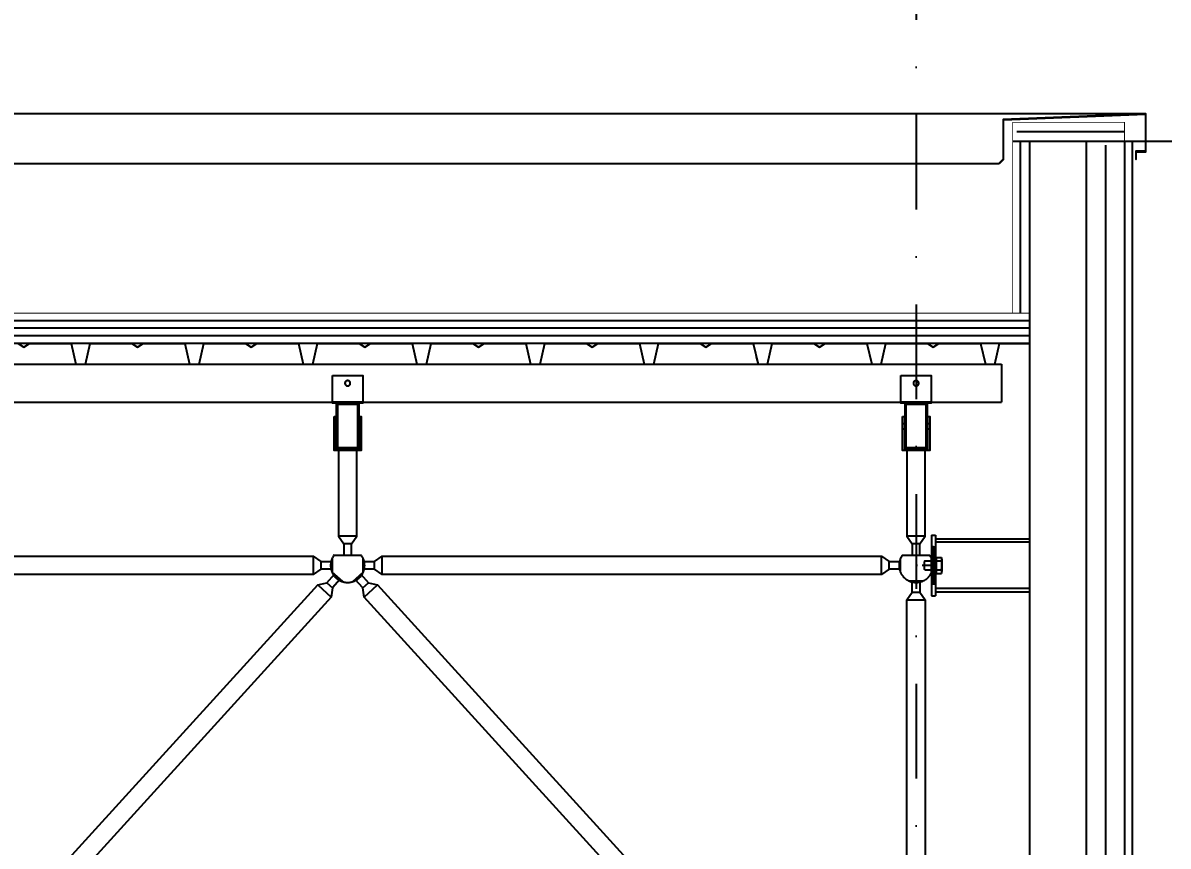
# Model space of a CAD drawing. Header units: centimetres. Extents: x 77182 to 116086, y 20619 to 33555.
# Drawn here: x 111829 to 112131.2, y 22654.3 to 22871.6 of the extents above; entities that cross this region are included whole.
import ezdxf

# ---------------------------------------------------------------- set-up
doc = ezdxf.new("R2010")
doc.units = ezdxf.units.CM
doc.header["$LTSCALE"] = 100
doc.linetypes.add('DASHDOT2', pattern=[0.5, 0.25, -0.125, 0, -0.125])
doc.linetypes.add('HIDDEN2', pattern=[0.1875, 0.125, -0.0625])
for name, color, linetype in [('A-ANNO-DIMS', 187, 'Continuous'), ('A-ANNO-GRID', 155, 'DASHDOT2'), ('A-ELEV-01', 255, 'Continuous'), ('A-ELEV-02', 253, 'Continuous'), ('A-ELEV-04', 250, 'Continuous'), ('A-WALL-INSL', 249, 'Continuous'), ('A-WALL-SNWPNL', 200, 'Continuous'), ('A-WALL-STEL', 202, 'Continuous'), ('S-STEL', 3, 'Continuous')]:
    doc.layers.add(name, color=color, linetype=linetype)
doc.layers.add('cephetutucu', color=8, linetype='Continuous', lineweight=25)
doc.styles.add('Fields_100', font='act_simplex.shx', dxfattribs={"width": 0.8, "height": 20})
doc.linetypes.add('BATTING', pattern='A,0.00254,-2.54,[134,ltypeshp.shx,S=2.54,R=0,X=-2.54,Y=0],-5.08,[134,ltypeshp.shx,S=2.54,R=180,X=2.54,Y=0],-2.54', length=10.16254)
doc.dimstyles.new('FIELDS_100', dxfattribs={"dimscale": 0, "dimtxt": 20, "dimasz": 5, "dimexe": 5, "dimexo": 5, "dimgap": 5, "dimtad": 0, "dimdec": 0, "dimzin": 0, "dimdsep": 46, "dimtxsty": 'Fields_100', "dimblk": 'DOT', "dimcen": 0.09, "dimclrt": 50, "dimadec": 0, "dimazin": 0, "dimtfac": 1, "dimtdec": 0, "dimtix": 1, "dimtofl": 0, "dimtmove": 1, "dimatfit": 3, "dimfxl": 5, "dimfxlon": 1, "dimtolj": 1, "dimtzin": 0, "dimarcsym": 0})
pattern_1 = [(225, (292.73155, 1032.0001), (0.088388348, -0.088388348), [])]

# ---------------------------------------------------------------- blocks, each defined once
blk = doc.blocks.new('A$C9ce80890')
at = {"layer": 'cephetutucu'}
h = blk.add_hatch(dxfattribs=at)
h.set_pattern_fill('ANSI31', color=256, angle=180)
h.set_pattern_definition(pattern_1)
h.paths.add_polyline_path([(41, 68), (51, 68), (51, 80), (41, 80)])
h.paths.add_polyline_path([(41, 30), (51, 30), (51, 68), (41, 68)])
h.paths.add_polyline_path([(41, 80), (51, 80), (51, 92), (41, 92)])
h.paths.add_polyline_path([(41, 92), (51, 92), (51, 130), (41, 130)])
h = blk.add_hatch(dxfattribs=at)
h.set_pattern_fill('ANSI31', color=256, angle=180)
h.set_pattern_definition(pattern_1)
h.paths.add_polyline_path([(41, 68), (51, 68), (51, 80), (41, 80)])
h.paths.add_polyline_path([(41, 67), (51, 67), (51, 68), (41, 68)])
h.paths.add_polyline_path([(41, 80), (51, 80), (51, 92), (41, 92)])
h.paths.add_polyline_path([(41, 92), (51, 92), (51, 93), (41, 93)])
for p, q in [((41, 160), (51, 160)), ((41, 160), (41, 0)), ((51, 160), (51, 0)), ((51, 150), (300, 150)), ((300, 141.2), (51, 141.2)), ((23, 92), (21, 90)), ((23, 92), (68, 92)), ((41, 55), (41, 105)), ((41, 101.8), (41, 58.2)), ((41, 98.5), (41, 61.5)), ((41, 93), (51, 93)), ((51, 102), (53, 102)), ((51, 58), (51, 102)), ((53, 102), (53, 58)), ((53, 101), (67, 101)), ((53, 101), (53, 59)), ((68, 96.5), (68, 63.5)), ((21, 90), (21, 70)), ((23, 68), (21, 70)), ((23, 68), (67, 68)), ((41, 67), (51, 67)), ((68, 68), (68, 63.5)), ((51, 58), (53, 58)), ((53, 59), (67, 59)), ((41, 0), (51, 0)), ((300, 18.8), (51, 18.8)), ((51, 10), (300, 10))]:
    blk.add_line(p, q, dxfattribs=at)
at = {"layer": 'cephetutucu', "linetype": 'DASHDOT2'}
blk.add_line((41, 80), (0, 80), dxfattribs=at)
at = {"layer": 'cephetutucu'}
for centre, radius, start, end in [((57.4, 96.5), 10.6, 334.9424, 25.0576), ((-4.5, 80), 72.5, 350.4727, 9.5273), ((57.4, 63.5), 10.6, 334.9424, 25.0576)]:
    blk.add_arc(centre, radius, start, end, dxfattribs=at)
blk = doc.blocks.new('_Dot')
at = {"color": 0, "linetype": 'ByBlock', "lineweight": -2}
blk.add_line((-0.5, 0), (-1, 0), dxfattribs=at)
at = {"color": 0, "linetype": 'ByBlock', "const_width": 0.5}
blk.add_lwpolyline([(-0.25, 0, 1), (0.25, 0, 1)], format="xyb", close=True, dxfattribs=at)
blk = doc.blocks.new('*D21')
at = {"layer": 'A-ANNO-DIMS', "color": 0, "lineweight": -2, "transparency": 16777216}
for p, q in [((110264.7, 23343.48), (110264.7, 23353.48)), ((112064.7, 23343.48), (112064.7, 23353.48)), ((110269.7, 23348.48), (111133.03, 23348.48)), ((112059.7, 23348.48), (111196.36, 23348.48))]:
    blk.add_line(p, q, dxfattribs=at)
at = {"layer": 'DEFPOINTS', "color": 0, "transparency": 16777216}
for p in [(112064.7, 23348.48), (110264.7, 22503.48), (112064.7, 22503.48)]:
    blk.add_point(p, dxfattribs=at)
at = {"layer": 'A-ANNO-DIMS', "color": 0, "lineweight": -2, "transparency": 16777216, "xscale": 5, "yscale": 5, "zscale": 5, "rotation": 180}
blk.add_blockref('_Dot', (110264.7, 23348.48), dxfattribs=at)
at = {"layer": 'A-ANNO-DIMS', "color": 0, "lineweight": -2, "transparency": 16777216, "xscale": 5, "yscale": 5, "zscale": 5}
blk.add_blockref('_Dot', (112064.7, 23348.48), dxfattribs=at)
at = {"layer": 'A-ANNO-DIMS', "color": 50, "transparency": 16777216, "insert": (111164.7, 23348.48), "char_height": 20, "attachment_point": 5, "style": 'Fields_100'}
blk.add_mtext('\\A1;1800', dxfattribs=at)

msp = doc.modelspace()

# ---------------------------------------------------------------- linework, layer by layer
at = {"layer": 'A-ANNO-DIMS', "linetype": 'HIDDEN2'}
msp.add_line((112119.7, 22840.39), (112314.25, 22840.39), dxfattribs=at)
at = {"layer": 'A-ANNO-GRID'}
msp.add_lwpolyline([(112064.7, 23398.48), (112064.7, 21665.39)], dxfattribs=at)
at = {"layer": 'A-ELEV-01'}
for p, q in [((112119.7, 22840.39), (112119.7, 22285.88)), ((112094.7, 22315.38), (112094.7, 22786.99))]:
    msp.add_line(p, q, dxfattribs=at)
at = {"layer": 'A-ELEV-02'}
for points in [[(103019.7, 22781.49), (112087.2, 22781.49)], [(112087.2, 22781.49), (112087.2, 22771.49)], [(103019.7, 22771.49), (112087.2, 22771.49)], [(111918.7, 22771.49), (111910.7, 22771.49)], [(112068.7, 22771.49), (112060.7, 22771.49)], [(111911.1, 22765.89), (111911.6, 22765.89)], [(111911.1, 22764.49), (111911.6, 22764.49)], [(111917.8, 22765.89), (111918.3, 22765.89)], [(111917.8, 22764.49), (111918.3, 22764.49)], [(112061.1, 22765.89), (112061.6, 22765.89)], [(112061.1, 22764.49), (112061.6, 22764.49)], [(112067.8, 22765.89), (112068.3, 22765.89)], [(112067.8, 22764.49), (112068.3, 22764.49)], [(111912.28, 22758.69), (111912.28, 22736.09), (111913.7, 22734.09), (111913.7, 22731.09)], [(111915.7, 22731.09), (111915.7, 22734.09), (111917.11, 22736.09), (111917.11, 22758.69)], [(112062.28, 22758.69), (112062.28, 22736.09), (112063.7, 22734.09), (112063.7, 22731.09)], [(112065.7, 22731.09), (112065.7, 22734.09), (112067.11, 22736.09), (112067.11, 22758.69)], [(111917.11, 22736.09), (111912.28, 22736.09)], [(112067.11, 22736.09), (112062.28, 22736.09)], [(111915.7, 22734.09), (111913.7, 22734.09)], [(112065.7, 22734.09), (112063.7, 22734.09)], [(111618.8, 22729.39), (111621.8, 22729.39), (111623.8, 22730.8), (111905.6, 22730.8), (111907.6, 22729.39), (111910.6, 22729.39)], [(111905.6, 22730.8), (111905.6, 22725.97)], [(111907.6, 22729.39), (111907.6, 22727.39)], [(111911.1, 22731.09), (111911.01, 22730.97), (111910.93, 22730.84), (111910.85, 22730.71), (111910.77, 22730.58), (111910.7, 22730.45), (111910.63, 22730.31), (111910.56, 22730.17), (111910.51, 22730.02), (111910.45, 22729.88), (111910.43, 22729.8), (111910.4, 22729.73), (111910.38, 22729.65), (111910.36, 22729.57), (111910.34, 22729.5), (111910.32, 22729.42), (111910.3, 22729.34), (111910.28, 22729.26), (111910.27, 22729.19), (111910.26, 22729.11), (111910.24, 22729.03), (111910.23, 22728.95), (111910.22, 22728.87), (111910.22, 22728.79), (111910.21, 22728.71), (111910.2, 22728.63), (111910.2, 22728.55), (111910.2, 22728.47), (111910.2, 22728.39), (111910.2, 22728.31), (111910.2, 22728.23), (111910.2, 22728.15), (111910.21, 22728.07), (111910.21, 22727.99), (111910.22, 22727.92), (111910.23, 22727.84), (111910.24, 22727.76), (111910.25, 22727.68), (111910.28, 22727.53), (111910.31, 22727.37), (111910.35, 22727.22), (111910.39, 22727.07), (111910.44, 22726.93), (111910.49, 22726.79), (111910.55, 22726.65), (111910.61, 22726.51), (111910.67, 22726.37), (111910.74, 22726.24), (111910.81, 22726.11), (111910.89, 22725.98), (111910.98, 22725.86), (111911.07, 22725.73), (111911.16, 22725.61), (111911.26, 22725.49), (111911.36, 22725.37), (111911.47, 22725.25), (111911.52, 22725.2), (111911.58, 22725.14), (111911.64, 22725.09), (111911.69, 22725.04), (111911.75, 22724.98), (111911.81, 22724.93), (111911.88, 22724.88), (111911.94, 22724.83), (111912, 22724.78), (111912.07, 22724.74), (111912.13, 22724.69), (111912.2, 22724.65), (111912.26, 22724.6), (111912.33, 22724.56), (111912.4, 22724.52), (111912.47, 22724.48), (111912.54, 22724.44), (111912.61, 22724.4), (111912.68, 22724.36), (111912.75, 22724.33), (111912.82, 22724.3), (111912.9, 22724.26), (111912.97, 22724.23), (111913.04, 22724.2), (111913.12, 22724.17), (111913.19, 22724.15), (111913.27, 22724.12), (111913.34, 22724.1), (111913.49, 22724.05), (111913.64, 22724.01), (111913.79, 22723.98), (111913.95, 22723.95), (111914.1, 22723.93), (111914.25, 22723.91), (111914.4, 22723.9), (111914.55, 22723.89), (111914.7, 22723.89), (111914.85, 22723.89), (111915, 22723.9), (111915.15, 22723.91), (111915.3, 22723.93), (111915.45, 22723.95), (111915.6, 22723.98), (111915.75, 22724.01), (111915.9, 22724.05), (111916.05, 22724.1), (111916.13, 22724.12), (111916.2, 22724.15), (111916.28, 22724.17), (111916.35, 22724.2), (111916.43, 22724.23), (111916.5, 22724.26), (111916.57, 22724.3), (111916.64, 22724.33), (111916.71, 22724.36), (111916.79, 22724.4), (111916.86, 22724.44), (111916.93, 22724.48), (111916.99, 22724.52), (111917.06, 22724.56), (111917.13, 22724.6), (111917.2, 22724.65), (111917.26, 22724.69), (111917.33, 22724.74), (111917.39, 22724.78), (111917.46, 22724.83), (111917.52, 22724.88), (111917.58, 22724.93), (111917.64, 22724.98), (111917.7, 22725.04), (111917.76, 22725.09), (111917.82, 22725.14), (111917.87, 22725.2), (111917.93, 22725.25), (111918.04, 22725.37), (111918.14, 22725.49), (111918.24, 22725.61), (111918.33, 22725.73), (111918.42, 22725.86), (111918.5, 22725.98), (111918.58, 22726.11), (111918.65, 22726.24), (111918.72, 22726.37), (111918.79, 22726.51), (111918.85, 22726.65), (111918.9, 22726.79), (111918.95, 22726.93), (111919, 22727.07), (111919.04, 22727.22), (111919.08, 22727.37), (111919.11, 22727.53), (111919.14, 22727.68), (111919.15, 22727.76), (111919.16, 22727.84), (111919.17, 22727.92), (111919.18, 22727.99), (111919.19, 22728.07), (111919.19, 22728.15), (111919.19, 22728.23), (111919.2, 22728.31), (111919.2, 22728.39), (111919.2, 22728.47), (111919.19, 22728.55), (111919.19, 22728.63), (111919.19, 22728.71), (111919.18, 22728.79), (111919.17, 22728.87), (111919.16, 22728.95), (111919.15, 22729.03), (111919.14, 22729.11), (111919.13, 22729.19), (111919.11, 22729.26), (111919.09, 22729.34), (111919.08, 22729.42), (111919.06, 22729.5), (111919.04, 22729.57), (111919.02, 22729.65), (111918.99, 22729.73), (111918.97, 22729.8), (111918.94, 22729.88), (111918.89, 22730.02), (111918.83, 22730.17), (111918.77, 22730.31), (111918.7, 22730.45), (111918.63, 22730.58), (111918.55, 22730.71), (111918.47, 22730.84), (111918.38, 22730.97), (111918.3, 22731.09)], [(111910.6, 22730.24), (111910.6, 22726.53)], [(111911.1, 22731.09), (111918.3, 22731.09)], [(111918.8, 22729.39), (111921.8, 22729.39), (111923.8, 22730.8), (112055.6, 22730.8), (112057.6, 22729.39), (112060.6, 22729.39)], [(111918.8, 22726.53), (111918.8, 22730.24)], [(111921.8, 22727.39), (111921.8, 22729.39)], [(111923.8, 22725.97), (111923.8, 22730.8)], [(112055.6, 22725.97), (112055.6, 22730.8)], [(112057.6, 22727.39), (112057.6, 22729.39)], [(112061.1, 22731.09), (112061.03, 22730.99), (112060.96, 22730.9), (112060.9, 22730.8), (112060.84, 22730.7), (112060.78, 22730.6), (112060.72, 22730.5), (112060.67, 22730.39), (112060.62, 22730.29), (112060.57, 22730.18), (112060.52, 22730.07), (112060.48, 22729.96), (112060.44, 22729.84), (112060.4, 22729.73), (112060.37, 22729.62), (112060.34, 22729.5), (112060.31, 22729.38), (112060.28, 22729.27), (112060.26, 22729.15), (112060.24, 22729.03), (112060.23, 22728.91), (112060.22, 22728.79), (112060.21, 22728.67), (112060.2, 22728.56), (112060.2, 22728.44), (112060.2, 22728.32), (112060.2, 22728.2), (112060.21, 22728.08), (112060.22, 22727.97), (112060.23, 22727.85), (112060.24, 22727.73), (112060.26, 22727.62), (112060.28, 22727.51), (112060.31, 22727.4), (112060.33, 22727.28), (112060.36, 22727.17), (112060.4, 22727.06), (112060.43, 22726.95), (112060.47, 22726.84), (112060.52, 22726.73), (112060.56, 22726.62), (112060.61, 22726.51), (112060.66, 22726.4), (112060.71, 22726.29), (112060.77, 22726.19), (112060.83, 22726.09), (112060.89, 22725.98), (112060.96, 22725.88), (112061.03, 22725.78), (112061.1, 22725.69), (112061.17, 22725.59), (112061.25, 22725.5), (112061.32, 22725.41), (112061.4, 22725.32), (112061.49, 22725.23), (112061.57, 22725.15), (112061.66, 22725.07), (112061.75, 22724.99), (112061.84, 22724.91), (112061.93, 22724.84), (112062.02, 22724.77), (112062.12, 22724.7), (112062.21, 22724.64), (112062.31, 22724.57), (112062.41, 22724.51), (112062.51, 22724.46), (112062.61, 22724.4), (112062.71, 22724.35), (112062.82, 22724.3), (112062.92, 22724.25), (112063.03, 22724.21), (112063.14, 22724.16), (112063.25, 22724.12), (112063.37, 22724.09), (112063.48, 22724.05), (112063.6, 22724.02), (112063.71, 22724), (112063.83, 22723.97), (112063.95, 22723.95), (112064.07, 22723.93), (112064.19, 22723.92), (112064.3, 22723.9), (112064.42, 22723.89), (112064.54, 22723.89), (112064.66, 22723.89), (112064.78, 22723.89), (112064.9, 22723.89), (112065.02, 22723.9), (112065.14, 22723.91), (112065.26, 22723.92), (112065.37, 22723.94), (112065.49, 22723.96), (112065.6, 22723.98), (112065.72, 22724), (112065.83, 22724.03), (112065.94, 22724.06), (112066.05, 22724.1), (112066.16, 22724.13), (112066.27, 22724.17), (112066.38, 22724.21), (112066.49, 22724.26), (112066.59, 22724.31), (112066.7, 22724.36), (112066.8, 22724.41), (112066.91, 22724.47), (112067.01, 22724.53), (112067.11, 22724.59), (112067.21, 22724.65), (112067.31, 22724.72), (112067.41, 22724.79), (112067.5, 22724.87), (112067.59, 22724.94), (112067.68, 22725.02), (112067.77, 22725.1), (112067.86, 22725.19), (112067.94, 22725.27), (112068.03, 22725.36), (112068.1, 22725.45), (112068.18, 22725.54), (112068.26, 22725.63), (112068.33, 22725.73), (112068.4, 22725.82), (112068.46, 22725.92), (112068.52, 22726.02), (112068.59, 22726.12), (112068.64, 22726.22), (112068.7, 22726.32), (112068.75, 22726.43), (112068.8, 22726.53)], [(112060.6, 22726.53), (112060.6, 22730.24)], [(112061.1, 22731.09), (112068.3, 22731.09)], [(112068.8, 22730.24), (112068.75, 22730.35), (112068.69, 22730.46), (112068.63, 22730.57), (112068.57, 22730.68), (112068.51, 22730.78), (112068.44, 22730.89), (112068.37, 22730.99), (112068.3, 22731.09)], [(111910.6, 22727.39), (111907.6, 22727.39), (111905.6, 22725.97), (111623.8, 22725.97), (111621.8, 22727.39), (111618.8, 22727.39)], [(111910.57, 22726.6), (111913.31, 22724.11)], [(111916.08, 22724.11), (111918.83, 22726.6)], [(112060.6, 22727.39), (112057.6, 22727.39), (112055.6, 22725.97), (111923.8, 22725.97), (111921.8, 22727.39), (111918.8, 22727.39)], [(111906.79, 22723.28), (111910.36, 22720.03)], [(111909.18, 22723.81), (111910.66, 22722.46)], [(111918.73, 22722.46), (111920.21, 22723.81)], [(111919.03, 22720.03), (111922.61, 22723.28)], [(112063.7, 22567.49), (112063.7, 22570.49), (112062.28, 22572.49), (112062.28, 22719.29), (112063.7, 22721.29), (112063.7, 22724.29)], [(112062.84, 22724.29), (112066.55, 22724.29)], [(112065.7, 22724.29), (112065.7, 22721.29), (112067.11, 22719.29), (112067.11, 22572.49), (112065.7, 22570.49), (112065.7, 22567.49)], [(112062.28, 22719.29), (112067.11, 22719.29)], [(112063.7, 22721.29), (112065.7, 22721.29)]]:
    msp.add_lwpolyline(points, dxfattribs=at)
for points in [[(111910.7, 22778.49), (111918.7, 22778.49), (111918.7, 22771.19), (111910.7, 22771.19)], [(111915.4, 22776.49), (111915.4, 22776.5), (111915.4, 22776.52), (111915.4, 22776.53), (111915.39, 22776.55), (111915.39, 22776.57), (111915.39, 22776.58), (111915.39, 22776.6), (111915.39, 22776.61), (111915.38, 22776.63), (111915.38, 22776.65), (111915.37, 22776.66), (111915.37, 22776.68), (111915.37, 22776.7), (111915.36, 22776.71), (111915.35, 22776.73), (111915.35, 22776.74), (111915.34, 22776.76), (111915.33, 22776.78), (111915.33, 22776.79), (111915.32, 22776.81), (111915.31, 22776.82), (111915.3, 22776.84), (111915.29, 22776.85), (111915.28, 22776.87), (111915.27, 22776.88), (111915.26, 22776.9), (111915.25, 22776.91), (111915.24, 22776.93), (111915.23, 22776.94), (111915.22, 22776.96), (111915.21, 22776.97), (111915.19, 22776.98), (111915.18, 22776.99), (111915.17, 22777.01), (111915.15, 22777.02), (111915.14, 22777.03), (111915.12, 22777.04), (111915.11, 22777.05), (111915.1, 22777.06), (111915.08, 22777.07), (111915.07, 22777.08), (111915.05, 22777.09), (111915.03, 22777.1), (111915.02, 22777.11), (111915, 22777.12), (111914.99, 22777.12), (111914.97, 22777.13), (111914.96, 22777.14), (111914.94, 22777.14), (111914.92, 22777.15), (111914.91, 22777.15), (111914.89, 22777.16), (111914.87, 22777.16), (111914.86, 22777.17), (111914.84, 22777.17), (111914.82, 22777.17), (111914.81, 22777.18), (111914.79, 22777.18), (111914.78, 22777.18), (111914.76, 22777.18), (111914.74, 22777.19), (111914.73, 22777.19), (111914.71, 22777.19), (111914.7, 22777.19), (111914.68, 22777.19), (111914.67, 22777.19), (111914.65, 22777.19), (111914.63, 22777.18), (111914.62, 22777.18), (111914.6, 22777.18), (111914.59, 22777.18), (111914.57, 22777.17), (111914.55, 22777.17), (111914.54, 22777.17), (111914.52, 22777.16), (111914.5, 22777.16), (111914.49, 22777.15), (111914.47, 22777.15), (111914.46, 22777.14), (111914.44, 22777.14), (111914.42, 22777.13), (111914.41, 22777.12), (111914.39, 22777.12), (111914.38, 22777.11), (111914.36, 22777.1), (111914.34, 22777.09), (111914.33, 22777.08), (111914.31, 22777.07), (111914.3, 22777.06), (111914.28, 22777.05), (111914.27, 22777.04), (111914.26, 22777.03), (111914.24, 22777.02), (111914.23, 22777.01), (111914.22, 22776.99), (111914.2, 22776.98), (111914.19, 22776.97), (111914.18, 22776.96), (111914.17, 22776.94), (111914.15, 22776.93), (111914.14, 22776.91), (111914.13, 22776.9), (111914.12, 22776.88), (111914.11, 22776.87), (111914.1, 22776.85), (111914.09, 22776.84), (111914.08, 22776.82), (111914.08, 22776.81), (111914.07, 22776.79), (111914.06, 22776.78), (111914.05, 22776.76), (111914.05, 22776.74), (111914.04, 22776.73), (111914.03, 22776.71), (111914.03, 22776.7), (111914.02, 22776.68), (111914.02, 22776.66), (111914.02, 22776.65), (111914.01, 22776.63), (111914.01, 22776.61), (111914.01, 22776.6), (111914, 22776.58), (111914, 22776.57), (111914, 22776.55), (111914, 22776.53), (111914, 22776.52), (111914, 22776.5), (111914, 22776.49), (111914, 22776.47), (111914, 22776.46), (111914, 22776.44), (111914, 22776.42), (111914, 22776.41), (111914, 22776.39), (111914.01, 22776.38), (111914.01, 22776.36), (111914.01, 22776.34), (111914.02, 22776.33), (111914.02, 22776.31), (111914.02, 22776.29), (111914.03, 22776.28), (111914.03, 22776.26), (111914.04, 22776.25), (111914.05, 22776.23), (111914.05, 22776.21), (111914.06, 22776.2), (111914.07, 22776.18), (111914.08, 22776.17), (111914.08, 22776.15), (111914.09, 22776.13), (111914.1, 22776.12), (111914.11, 22776.1), (111914.12, 22776.09), (111914.13, 22776.07), (111914.14, 22776.06), (111914.15, 22776.05), (111914.17, 22776.03), (111914.18, 22776.02), (111914.19, 22776), (111914.2, 22775.99), (111914.22, 22775.98), (111914.23, 22775.97), (111914.24, 22775.95), (111914.26, 22775.94), (111914.27, 22775.93), (111914.28, 22775.92), (111914.3, 22775.91), (111914.31, 22775.9), (111914.33, 22775.89), (111914.34, 22775.88), (111914.36, 22775.87), (111914.38, 22775.86), (111914.39, 22775.86), (111914.41, 22775.85), (111914.42, 22775.84), (111914.44, 22775.84), (111914.46, 22775.83), (111914.47, 22775.82), (111914.49, 22775.82), (111914.5, 22775.81), (111914.52, 22775.81), (111914.54, 22775.81), (111914.55, 22775.8), (111914.57, 22775.8), (111914.59, 22775.8), (111914.6, 22775.79), (111914.62, 22775.79), (111914.63, 22775.79), (111914.65, 22775.79), (111914.67, 22775.79), (111914.68, 22775.79), (111914.7, 22775.79), (111914.71, 22775.79), (111914.73, 22775.79), (111914.74, 22775.79), (111914.76, 22775.79), (111914.78, 22775.79), (111914.79, 22775.79), (111914.81, 22775.8), (111914.82, 22775.8), (111914.84, 22775.8), (111914.86, 22775.81), (111914.87, 22775.81), (111914.89, 22775.81), (111914.91, 22775.82), (111914.92, 22775.82), (111914.94, 22775.83), (111914.96, 22775.84), (111914.97, 22775.84), (111914.99, 22775.85), (111915, 22775.86), (111915.02, 22775.86), (111915.03, 22775.87), (111915.05, 22775.88), (111915.07, 22775.89), (111915.08, 22775.9), (111915.1, 22775.91), (111915.11, 22775.92), (111915.12, 22775.93), (111915.14, 22775.94), (111915.15, 22775.95), (111915.17, 22775.97), (111915.18, 22775.98), (111915.19, 22775.99), (111915.21, 22776), (111915.22, 22776.02), (111915.23, 22776.03), (111915.24, 22776.05), (111915.25, 22776.06), (111915.26, 22776.07), (111915.27, 22776.09), (111915.28, 22776.1), (111915.29, 22776.12), (111915.3, 22776.13), (111915.31, 22776.15), (111915.32, 22776.17), (111915.33, 22776.18), (111915.33, 22776.2), (111915.34, 22776.21), (111915.35, 22776.23), (111915.35, 22776.25), (111915.36, 22776.26), (111915.37, 22776.28), (111915.37, 22776.29), (111915.37, 22776.31), (111915.38, 22776.33), (111915.38, 22776.34), (111915.39, 22776.36), (111915.39, 22776.38), (111915.39, 22776.39), (111915.39, 22776.41), (111915.39, 22776.42), (111915.4, 22776.44), (111915.4, 22776.46), (111915.4, 22776.47)], [(112060.7, 22778.49), (112068.7, 22778.49), (112068.7, 22771.19), (112060.7, 22771.19)], [(112065.4, 22776.49), (112065.4, 22776.5), (112065.4, 22776.52), (112065.4, 22776.53), (112065.39, 22776.55), (112065.39, 22776.57), (112065.39, 22776.58), (112065.39, 22776.6), (112065.39, 22776.61), (112065.38, 22776.63), (112065.38, 22776.65), (112065.37, 22776.66), (112065.37, 22776.68), (112065.37, 22776.7), (112065.36, 22776.71), (112065.35, 22776.73), (112065.35, 22776.74), (112065.34, 22776.76), (112065.33, 22776.78), (112065.33, 22776.79), (112065.32, 22776.81), (112065.31, 22776.82), (112065.3, 22776.84), (112065.29, 22776.85), (112065.28, 22776.87), (112065.27, 22776.88), (112065.26, 22776.9), (112065.25, 22776.91), (112065.24, 22776.93), (112065.23, 22776.94), (112065.22, 22776.96), (112065.21, 22776.97), (112065.19, 22776.98), (112065.18, 22776.99), (112065.17, 22777.01), (112065.15, 22777.02), (112065.14, 22777.03), (112065.12, 22777.04), (112065.11, 22777.05), (112065.1, 22777.06), (112065.08, 22777.07), (112065.07, 22777.08), (112065.05, 22777.09), (112065.03, 22777.1), (112065.02, 22777.11), (112065, 22777.12), (112064.99, 22777.12), (112064.97, 22777.13), (112064.96, 22777.14), (112064.94, 22777.14), (112064.92, 22777.15), (112064.91, 22777.15), (112064.89, 22777.16), (112064.87, 22777.16), (112064.86, 22777.17), (112064.84, 22777.17), (112064.82, 22777.17), (112064.81, 22777.18), (112064.79, 22777.18), (112064.78, 22777.18), (112064.76, 22777.18), (112064.74, 22777.19), (112064.73, 22777.19), (112064.71, 22777.19), (112064.7, 22777.19), (112064.68, 22777.19), (112064.67, 22777.19), (112064.65, 22777.19), (112064.63, 22777.18), (112064.62, 22777.18), (112064.6, 22777.18), (112064.59, 22777.18), (112064.57, 22777.17), (112064.55, 22777.17), (112064.54, 22777.17), (112064.52, 22777.16), (112064.5, 22777.16), (112064.49, 22777.15), (112064.47, 22777.15), (112064.46, 22777.14), (112064.44, 22777.14), (112064.42, 22777.13), (112064.41, 22777.12), (112064.39, 22777.12), (112064.38, 22777.11), (112064.36, 22777.1), (112064.34, 22777.09), (112064.33, 22777.08), (112064.31, 22777.07), (112064.3, 22777.06), (112064.28, 22777.05), (112064.27, 22777.04), (112064.26, 22777.03), (112064.24, 22777.02), (112064.23, 22777.01), (112064.22, 22776.99), (112064.2, 22776.98), (112064.19, 22776.97), (112064.18, 22776.96), (112064.17, 22776.94), (112064.15, 22776.93), (112064.14, 22776.91), (112064.13, 22776.9), (112064.12, 22776.88), (112064.11, 22776.87), (112064.1, 22776.85), (112064.09, 22776.84), (112064.08, 22776.82), (112064.08, 22776.81), (112064.07, 22776.79), (112064.06, 22776.78), (112064.05, 22776.76), (112064.05, 22776.74), (112064.04, 22776.73), (112064.03, 22776.71), (112064.03, 22776.7), (112064.02, 22776.68), (112064.02, 22776.66), (112064.02, 22776.65), (112064.01, 22776.63), (112064.01, 22776.61), (112064.01, 22776.6), (112064, 22776.58), (112064, 22776.57), (112064, 22776.55), (112064, 22776.53), (112064, 22776.52), (112064, 22776.5), (112064, 22776.49), (112064, 22776.47), (112064, 22776.46), (112064, 22776.44), (112064, 22776.42), (112064, 22776.41), (112064, 22776.39), (112064.01, 22776.38), (112064.01, 22776.36), (112064.01, 22776.34), (112064.02, 22776.33), (112064.02, 22776.31), (112064.02, 22776.29), (112064.03, 22776.28), (112064.03, 22776.26), (112064.04, 22776.25), (112064.05, 22776.23), (112064.05, 22776.21), (112064.06, 22776.2), (112064.07, 22776.18), (112064.08, 22776.17), (112064.08, 22776.15), (112064.09, 22776.13), (112064.1, 22776.12), (112064.11, 22776.1), (112064.12, 22776.09), (112064.13, 22776.07), (112064.14, 22776.06), (112064.15, 22776.05), (112064.17, 22776.03), (112064.18, 22776.02), (112064.19, 22776), (112064.2, 22775.99), (112064.22, 22775.98), (112064.23, 22775.97), (112064.24, 22775.95), (112064.26, 22775.94), (112064.27, 22775.93), (112064.28, 22775.92), (112064.3, 22775.91), (112064.31, 22775.9), (112064.33, 22775.89), (112064.34, 22775.88), (112064.36, 22775.87), (112064.38, 22775.86), (112064.39, 22775.86), (112064.41, 22775.85), (112064.42, 22775.84), (112064.44, 22775.84), (112064.46, 22775.83), (112064.47, 22775.82), (112064.49, 22775.82), (112064.5, 22775.81), (112064.52, 22775.81), (112064.54, 22775.81), (112064.55, 22775.8), (112064.57, 22775.8), (112064.59, 22775.8), (112064.6, 22775.79), (112064.62, 22775.79), (112064.63, 22775.79), (112064.65, 22775.79), (112064.67, 22775.79), (112064.68, 22775.79), (112064.7, 22775.79), (112064.71, 22775.79), (112064.73, 22775.79), (112064.74, 22775.79), (112064.76, 22775.79), (112064.78, 22775.79), (112064.79, 22775.79), (112064.81, 22775.8), (112064.82, 22775.8), (112064.84, 22775.8), (112064.86, 22775.81), (112064.87, 22775.81), (112064.89, 22775.81), (112064.91, 22775.82), (112064.92, 22775.82), (112064.94, 22775.83), (112064.96, 22775.84), (112064.97, 22775.84), (112064.99, 22775.85), (112065, 22775.86), (112065.02, 22775.86), (112065.03, 22775.87), (112065.05, 22775.88), (112065.07, 22775.89), (112065.08, 22775.9), (112065.1, 22775.91), (112065.11, 22775.92), (112065.12, 22775.93), (112065.14, 22775.94), (112065.15, 22775.95), (112065.17, 22775.97), (112065.18, 22775.98), (112065.19, 22775.99), (112065.21, 22776), (112065.22, 22776.02), (112065.23, 22776.03), (112065.24, 22776.05), (112065.25, 22776.06), (112065.26, 22776.07), (112065.27, 22776.09), (112065.28, 22776.1), (112065.29, 22776.12), (112065.3, 22776.13), (112065.31, 22776.15), (112065.32, 22776.17), (112065.33, 22776.18), (112065.33, 22776.2), (112065.34, 22776.21), (112065.35, 22776.23), (112065.35, 22776.25), (112065.36, 22776.26), (112065.37, 22776.28), (112065.37, 22776.29), (112065.37, 22776.31), (112065.38, 22776.33), (112065.38, 22776.34), (112065.39, 22776.36), (112065.39, 22776.38), (112065.39, 22776.39), (112065.39, 22776.41), (112065.39, 22776.42), (112065.4, 22776.44), (112065.4, 22776.46), (112065.4, 22776.47)], [(111911.1, 22767.69), (111911.6, 22767.69), (111911.6, 22759.19), (111917.8, 22759.19), (111917.8, 22767.69), (111918.3, 22767.69), (111918.3, 22758.69), (111911.1, 22758.69)], [(112061.1, 22767.69), (112061.6, 22767.69), (112061.6, 22759.19), (112067.8, 22759.19), (112067.8, 22767.69), (112068.3, 22767.69), (112068.3, 22758.69), (112061.1, 22758.69)], [(111766.72, 22567.09), (111768.73, 22569.31), (111769.03, 22571.74), (111906.79, 22723.28), (111909.18, 22723.81), (111911.2, 22726.03), (111912.68, 22724.68), (111910.66, 22722.46), (111910.36, 22720.03), (111772.61, 22568.5), (111770.21, 22567.97), (111768.2, 22565.75)], [(112061.2, 22565.75), (112059.18, 22567.97), (112056.79, 22568.5), (111919.03, 22720.03), (111918.73, 22722.46), (111916.72, 22724.68), (111918.2, 22726.03), (111920.21, 22723.81), (111922.61, 22723.28), (112060.36, 22571.74), (112060.66, 22569.31), (112062.68, 22567.09)]]:
    msp.add_lwpolyline(points, close=True, dxfattribs=at)
at = {"layer": 'A-ELEV-04'}
for p, q in [((112125.24, 22847.63), (92209.45, 22847.63)), ((94028.29, 22834.5), (112086.65, 22834.5))]:
    msp.add_line(p, q, dxfattribs=at)
at = {"layer": 'A-WALL-INSL', "linetype": 'BATTING', "ltscale": 0.005}
msp.add_line((112114.7, 22839.39), (112114.7, 22285.88), dxfattribs=at)
at = {"layer": 'A-WALL-INSL', "ltscale": 0.002, "const_width": 0.2}
for points in [[(112090.2, 22794.99), (112090.2, 22845.39), (112119.7, 22845.39), (112119.7, 22840.39)], [(112094.7, 22794.99), (94022.2, 22794.99)]]:
    msp.add_lwpolyline(points, dxfattribs=at)
at = {"layer": 'A-WALL-INSL'}
msp.add_lwpolyline([(112090.2, 22840.39), (112119.7, 22840.39)], dxfattribs=at)
at = {"layer": 'A-WALL-INSL', "linetype": 'BATTING', "ltscale": 0.002}
for points in [[(112119.7, 22842.89), (112091.28, 22842.89)], [(112092.2, 22840.39), (112092.2, 22794.99)], [(112094.7, 22792.99), (94022.2, 22792.99)], [(112094.7, 22788.99), (94022.2, 22788.99)]]:
    msp.add_lwpolyline(points, dxfattribs=at)
at = {"layer": 'A-WALL-INSL', "ltscale": 0.002}
for points in [[(112094.7, 22790.99), (94022.2, 22790.99)], [(112094.7, 22786.99), (94022.2, 22786.99)]]:
    msp.add_lwpolyline(points, dxfattribs=at)
at = {"layer": 'A-WALL-SNWPNL', "ltscale": 100}
for p, q in [((112094.7, 22786.99), (112094.7, 22840.39)), ((112094.7, 22840.39), (112109.7, 22840.39)), ((112109.7, 22285.88), (112109.7, 22840.39)), ((112121.7, 22840.39), (112121.7, 22285.88))]:
    msp.add_line(p, q, dxfattribs=at)
for points in [[(111827.74, 22786.99), (111829.24, 22785.99), (111830.74, 22786.99), (111841.74, 22786.99), (111842.99, 22781.49), (111845.49, 22781.49), (111845.93, 22783.44)], [(111842.54, 22783.44), (111842.99, 22781.49), (111845.49, 22781.49), (111846.74, 22786.99), (111857.74, 22786.99), (111859.24, 22785.99), (111860.74, 22786.99), (111871.74, 22786.99), (111872.99, 22781.49), (111875.49, 22781.49), (111876.74, 22786.99), (111887.74, 22786.99), (111889.24, 22785.99), (111890.74, 22786.99), (111901.74, 22786.99), (111902.99, 22781.49), (111905.49, 22781.49), (111906.74, 22786.99), (111917.74, 22786.99), (111919.24, 22785.99), (111920.74, 22786.99), (111931.74, 22786.99), (111932.99, 22781.49), (111935.49, 22781.49), (111935.93, 22783.44)], [(111932.54, 22783.44), (111932.99, 22781.49), (111935.49, 22781.49), (111936.74, 22786.99), (111947.74, 22786.99), (111949.24, 22785.99), (111950.74, 22786.99), (111961.74, 22786.99), (111962.99, 22781.49), (111965.49, 22781.49), (111966.74, 22786.99), (111977.74, 22786.99), (111979.24, 22785.99), (111980.74, 22786.99), (111991.74, 22786.99), (111992.99, 22781.49), (111995.49, 22781.49), (111996.74, 22786.99), (112007.74, 22786.99), (112009.24, 22785.99), (112010.74, 22786.99), (112021.74, 22786.99), (112022.99, 22781.49), (112025.49, 22781.49), (112025.93, 22783.44)], [(112022.54, 22783.44), (112022.99, 22781.49), (112025.49, 22781.49), (112026.74, 22786.99), (112037.74, 22786.99), (112039.24, 22785.99), (112040.74, 22786.99), (112051.74, 22786.99), (112052.99, 22781.49), (112055.49, 22781.49), (112056.74, 22786.99), (112067.74, 22786.99), (112069.24, 22785.99), (112070.74, 22786.99), (112081.74, 22786.99), (112082.99, 22781.49), (112085.49, 22781.49), (112086.74, 22786.99), (112094.7, 22786.99)]]:
    msp.add_lwpolyline(points, dxfattribs=at)
at = {"layer": 'A-WALL-STEL'}
msp.add_lwpolyline([(112086.71, 22834.5), (112087.8, 22835.59), (112087.8, 22846.03), (112125.2, 22847.52), (112125.2, 22837.73), (112122.7, 22837.73), (112122.7, 22835.63), (112122.8, 22835.63), (112122.8, 22837.63), (112125.3, 22837.63), (112125.3, 22847.63), (112087.7, 22846.13), (112087.7, 22835.63), (112086.64, 22834.57)], close=True, dxfattribs=at)
at = {"layer": 'S-STEL'}
for points in [[(111917.7, 22759.19), (111917.7, 22771.19), (111911.7, 22771.19), (111911.7, 22759.19)], [(112067.7, 22759.19), (112067.7, 22771.19), (112061.7, 22771.19), (112061.7, 22759.19)]]:
    msp.add_lwpolyline(points, dxfattribs=at)
for points in [[(111917.4, 22770.89), (111912, 22770.89), (111912, 22759.49), (111917.4, 22759.49)], [(112067.4, 22770.89), (112062, 22770.89), (112062, 22759.49), (112067.4, 22759.49)]]:
    msp.add_lwpolyline(points, close=True, dxfattribs=at)

# ---------------------------------------------------------------- block references
at = {"layer": 'cephetutucu', "xscale": 0.1, "yscale": 0.1, "zscale": 0.1}
msp.add_blockref('A$C9ce80890', (112064.7, 22720.39), dxfattribs=at)

# ---------------------------------------------------------------- dimensions: what is measured, and where the dimension line sits
at = {"layer": 'A-ANNO-DIMS'}
dim = msp.add_linear_dim(base=(112064.7, 23348.48), p1=(110264.7, 22503.48), p2=(112064.7, 22503.48), dimstyle='FIELDS_100', override={"dimscale": 1}, dxfattribs=at)
dim.commit()
dim.dimension.update_dxf_attribs({"geometry": '*D21', "text_midpoint": (111164.7, 23348.48)})

doc.saveas('drawing.dxf')
